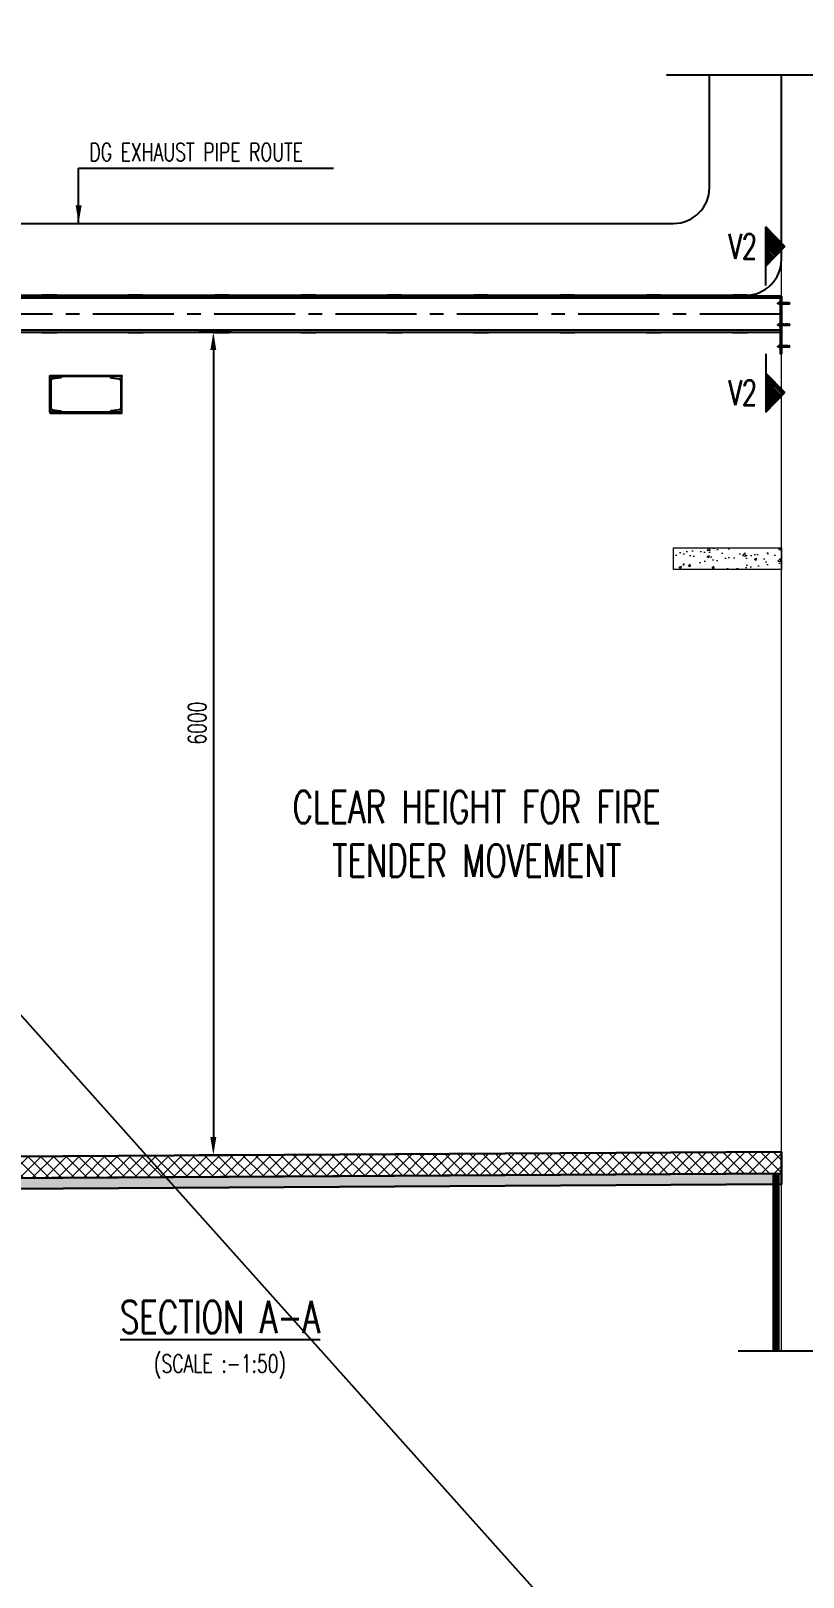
# Model space of a CAD drawing. Header units: inches. Extents: x 6 to 183294, y -48183 to 78918.
# Drawn here: x 25977 to 36714, y 18103 to 39608 of the extents above; entities that cross this region are included whole.
import ezdxf
from ezdxf.enums import TextEntityAlignment as Align

# ---------------------------------------------------------------- set-up
doc = ezdxf.new("R2010")
doc.units = ezdxf.units.IN
doc.header["$MEASUREMENT"] = 0
doc.header["$PDMODE"] = 35
for name, pattern in [('( Hidden )', [0.375, 0.25, -0.125]), ('CENTER', [2, 1.25, -0.25, 0.25, -0.25]), ('CENTER2', [1.125, 0.75, -0.125, 0.125, -0.125]), ('HIDDEN', [0.375, 0.25, -0.125]), ('phl_thick', [0]), ('thin_line', [0])]:
    doc.linetypes.add(name, pattern=pattern)
for name, color, linetype in [('projection', 7, 'Continuous'), ('S-ARC', 253, 'Continuous'), ('S-BASE & END PLATE', 6, 'Continuous'), ('S-BASE PLATE', 3, 'Continuous'), ('S-BRECK LINE', 8, 'Continuous'), ('S-CENTER LINE', 8, 'CENTER2'), ('S-CHEQ PLATE', 9, 'Continuous'), ('S-DIM-1', 5, 'Continuous'), ('S-ISMC', 2, 'Continuous'), ('S-SECTION MARK', 1, 'Continuous'), ('S-TEXT', 2, 'Continuous'), ('S-TITIL', 6, 'Continuous')]:
    doc.layers.add(name, color=color, linetype=linetype)
for name, color, linetype, lineweight in [('SDA_PCC', 127, 'Continuous', 30), ('SDA_PCC HATCH', 127, 'Continuous', 9), ('SDA_RCC', 1, 'Continuous', 30), ('SDA_RCC HATCH', 252, 'Continuous', 13), ('SDA_TREMIX', 22, 'Continuous', 30), ('SDA_TREMIX HATCH', 22, 'Continuous', 0), ('SDA_WATERPROOFING', 9, 'Continuous', 13)]:
    doc.layers.add(name, color=color, linetype=linetype, lineweight=lineweight)
doc.styles.add('ROMANS', font='simplex.shx', dxfattribs={"width": 0.7})
doc.dimstyles.new('dim10', dxfattribs={"dimtxt": 250, "dimasz": 250, "dimexe": 200, "dimexo": 200, "dimgap": 100, "dimtad": 1, "dimdec": 0, "dimlfac": 0.1, "dimzin": 0, "dimdsep": 46, "dimtxsty": 'ROMANS', "dimcen": 0, "dimclrd": 5, "dimclre": 5, "dimclrt": 4, "dimadec": 0, "dimazin": 0, "dimtfac": 1, "dimtdec": 0, "dimtix": 1, "dimtofl": 0, "dimtmove": 2, "dimatfit": 3, "dimfxl": 0, "dimtolj": 1, "dimtzin": 0, "dimlwd": -1, "dimlwe": -1, "dimarcsym": 0})
doc.dimstyles.new('dim50', dxfattribs={"dimtxt": 250, "dimasz": 250, "dimexe": 200, "dimexo": 200, "dimgap": 100, "dimtad": 1, "dimdec": 0, "dimlfac": 0.5, "dimzin": 0, "dimdsep": 46, "dimtxsty": 'ROMANS', "dimcen": 0, "dimclrd": 5, "dimclre": 5, "dimclrt": 4, "dimadec": 0, "dimazin": 0, "dimtfac": 1, "dimtdec": 0, "dimtix": 1, "dimtofl": 0, "dimtmove": 2, "dimatfit": 3, "dimfxl": 0, "dimtolj": 1, "dimtzin": 0, "dimlwd": -1, "dimlwe": -1, "dimarcsym": 0})

# ---------------------------------------------------------------- blocks, each defined once
blk = doc.blocks.new('*U23')
at = {"layer": 'S-CENTER LINE', "linetype": 'CENTER2', "ltscale": 750}
blk.add_line((384, 4327), (384, -4426), dxfattribs=at)
at = {"layer": 'S-ISMC', "color": 8, "linetype": 'HIDDEN', "ltscale": 10}
for p, q in [((273, 4327), (273, -4426)), ((495, 4327), (495, -4426))]:
    blk.add_line(p, q, dxfattribs=at)
at = {"layer": 'S-ISMC', "linetype": 'Continuous'}
blk.add_lwpolyline([(259, 4327), (259, -4426), (509, -4426), (509, 4327)], close=True, dxfattribs=at)
blk = doc.blocks.new('section-11')
at = {"layer": 'SDA_PCC HATCH', "linetype": 'Continuous'}
h = blk.add_hatch(dxfattribs=at)
h.set_pattern_fill('AR-SAND', color=8, scale=46.691177, angle=180, style=0)
h.set_pattern_definition([(37.5, (-1194513.666, -332372.4), (-2.941234, 89.9656687), [0, -70.9705883, 0, -79.375, 0, -75.873162]), (7.5, (-1194513.67, -332372.4), (82.632957, 131.76932), [0, -38.2867647, 0, -63.966912, 0, -24.5128677]), (327.5, (-1194571.096, -332372.4), (145.4029473, 0.264228), [0, -23.3455883, 0, -84.0441177, 0, -109.724265]), (317.5, (-1194571.1, -332372.4), (140.359588, 40.979705), [0, -11.672794, 0, -55.0955883, 0, -63.0330883])])
h.paths.add_polyline_path([(1250, 900), (1250, 750), (17391, 850), (17390, 1000)])
at = {"layer": 'SDA_RCC HATCH'}
h = blk.add_hatch(dxfattribs=at)
h.set_pattern_fill('AR-CONC', color=8, scale=46)
h.set_pattern_definition([(50, (-1865059.06, -153249.57), (329.939684, -28.865982), [34.5, -379.5]), (355, (-1865059.06, -153249.57), (-63.825613, 346.00838), [27.6, -303.6]), (100.451444, (-1865031.57, -153251.97), (266.11407, 317.142396), [29.32049, -322.52537]), (46.1842, (-1865059.06, -153157.57), (490.93101, -76.13887), [51.75, -569.25]), (96.635635, (-1865018.15, -153163.9), (429.9445, 448.09456), [43.98076, -483.78833]), (351.184164, (-1865059.06, -153157.57), (429.9445, 448.09456), [41.4, -455.4]), (21, (-1865013.06, -153180.57), (274.577244, -185.20469), [34.5, -379.5]), (326, (-1865013.06, -153180.57), (111.92505, 333.56902), [27.6, -303.6]), (71.451445, (-1864990.18, -153196), (386.502293, 148.36433), [29.32049, -322.52537]), (37.5, (-1865059.06, -153249.57), (5.5935334, 153.131173), [0, -299.92, 0, -308.2, 0, -304.75]), (7.5, (-1865059.06, -153249.57), (121.011987, 181.429387), [0, -175.72, 0, -293.02, 0, -116.15]), (327.5, (-1865161.64, -153249.57), (245.558321, -10.375241), [0, -115, 0, -358.8, 0, -476.1]), (317.5, (-1865207.64, -153249.57), (268.265638, 46.048292), [0, -149.5, 0, -238.28, 0, -338.1])])
h.paths.add_polyline_path([(15890, 9700), (15890, 9400), (17390, 9400), (17390, 9700)])
at = {"layer": 'SDA_TREMIX HATCH'}
h = blk.add_hatch(dxfattribs=at)
h.set_pattern_fill('ANSI37', color=8, scale=1000, style=0)
h.set_pattern_definition([(45, (-2843059.49, 732027.59), (-88.3883476, 88.3883476), []), (135, (-2843059.49, 732027.59), (-88.3883476, -88.3883476), [])])
h.paths.add_polyline_path([(1250, 1200), (1250, 900), (17392, 1000), (17390, 1300)])
at = {"layer": 'S-BRECK LINE'}
for points in [[(21904, 16273), (19573, 16273), (19573, 16823), (19121, 15724), (19121, 16273), (15790, 16273)], [(21904, -1472), (19573, -1472), (19573, -922), (19121, -2021), (19121, -1472), (16790, -1472)]]:
    blk.add_lwpolyline(points, dxfattribs=at)
at = {"layer": 'SDA_PCC', "color": 8, "ltscale": 1000}
blk.add_lwpolyline([(1250, 900), (17390, 1000), (17391, 850), (1250, 750)], close=True, dxfattribs=at)
at = {"layer": 'SDA_RCC', "color": 8, "lineweight": 0, "ltscale": 1000}
blk.add_lwpolyline([(17390, -1472), (17390, 16273)], dxfattribs=at)
blk.add_lwpolyline([(15890, 9700), (17390, 9700), (17390, 9400), (15890, 9400)], close=True, dxfattribs=at)
at = {"layer": 'SDA_TREMIX', "color": 8, "ltscale": 1000}
blk.add_line((1246, 900), (17390, 1000), dxfattribs=at)
blk.add_lwpolyline([(1250, 1200), (17390, 1300), (17392, 1000), (1250, 900)], close=True, dxfattribs=at)
at = {"layer": 'SDA_WATERPROOFING', "color": 8, "linetype": '( Hidden )', "ltscale": 1000, "const_width": 100}
blk.add_lwpolyline([(17315, 1000), (17315, -1472)], dxfattribs=at)
blk = doc.blocks.new('ccLab_20183781014761_16')
at = {"color": 92, "linetype": 'CENTER', "true_color": 0x00c000}
blk.add_line((-65.75, 0), (19.25, 0), dxfattribs=at)
blk = doc.blocks.new('ccLab_20183781014761_18')
at = {"color": 1, "linetype": 'thin_line', "true_color": 0xff0000}
for p, q in [((-23.2, 4.08), (0, 4.08)), ((-23.2, -4.08), (0, -4.08))]:
    blk.add_line(p, q, dxfattribs=at)
blk = doc.blocks.new('ccLab_20183781014761_20')
at = {"color": 1, "linetype": 'thin_line', "true_color": 0xff0000}
for p, q in [((10, 4), (15, 4)), ((10, -4), (15, -4))]:
    blk.add_line(p, q, dxfattribs=at)
blk = doc.blocks.new('*U37')
at = {"layer": 'projection', "color": 7, "linetype": 'phl_thick'}
for p, q in [((4888, 2062), (4888, 2070)), ((4889, 2071), (4892, 2071)), ((4889, 2061), (4889, 2071)), ((4889, 2061), (4892, 2061)), ((4895, 2070), (4892, 2071)), ((4892, 2061), (4892, 2071)), ((4892, 2061), (4895, 2061)), ((4899, 2069), (4895, 2070)), ((4895, 2061), (4895, 2070)), ((4895, 2061), (4899, 2062)), ((4899, 2068), (4899, 2070)), ((4899, 2068), (4900, 2068)), ((4899, 2068), (4900, 2068)), ((4899, 2067), (4900, 2067)), ((4899, 2064), (4899, 2067)), ((4899, 2061), (4899, 2063)), ((4899, 2063), (4899, 2063)), ((4899, 2061), (4918, 2061)), ((4900, 2067), (4900, 2068)), ((4901, 2071), (4912, 2071)), ((4901, 2071), (4901, 2071)), ((4901, 2071), (4901, 2071)), ((4901, 2064), (4912, 2064)), ((4901, 2064), (4912, 2064)), ((4901, 2063), (4901, 2064)), ((4901, 2064), (4901, 2064)), ((4901, 2063), (4912, 2063)), ((4912, 2070), (4912, 2070)), ((4912, 2070), (4912, 2070)), ((4912, 2070), (4912, 2070)), ((4912, 2070), (4912, 2070)), ((4912, 2070), (4912, 2070)), ((4912, 2070), (4912, 2070)), ((4912, 2070), (4912, 2070)), ((4912, 2070), (4912, 2070)), ((4912, 2070), (4912, 2070)), ((4912, 2070), (4912, 2070)), ((4912, 2070), (4912, 2070)), ((4912, 2070), (4912, 2070)), ((4912, 2070), (4912, 2070)), ((4912, 2070), (4912, 2070)), ((4912, 2070), (4912, 2070)), ((4912, 2070), (4912, 2070)), ((4912, 2070), (4912, 2070)), ((4912, 2070), (4912, 2071)), ((4912, 2070), (4912, 2070)), ((4912, 2071), (4912, 2071)), ((4912, 2070), (4912, 2070)), ((4912, 2071), (4912, 2071)), ((4912, 2070), (4912, 2070)), ((4912, 2071), (4912, 2071)), ((4912, 2070), (4912, 2070)), ((4912, 2071), (4912, 2071)), ((4912, 2070), (4912, 2070)), ((4912, 2071), (4912, 2071)), ((4912, 2070), (4912, 2071)), ((4912, 2071), (4912, 2071)), ((4912, 2071), (4912, 2071)), ((4912, 2071), (4912, 2071)), ((4912, 2071), (4912, 2071)), ((4912, 2071), (4912, 2071)), ((4912, 2071), (4912, 2071)), ((4912, 2071), (4912, 2071)), ((4912, 2071), (4912, 2071)), ((4912, 2071), (4912, 2071)), ((4912, 2071), (4912, 2071)), ((4912, 2071), (4912, 2071)), ((4912, 2071), (4912, 2071)), ((4912, 2071), (4912, 2071)), ((4912, 2071), (4912, 2071)), ((4912, 2071), (4912, 2071)), ((4912, 2071), (4912, 2071)), ((4912, 2070), (4912, 2070)), ((4912, 2070), (4912, 2070)), ((4912, 2070), (4912, 2070)), ((4912, 2070), (4912, 2070)), ((4912, 2070), (4912, 2070)), ((4912, 2070), (4912, 2070)), ((4912, 2070), (4912, 2070)), ((4912, 2070), (4912, 2070)), ((4912, 2070), (4912, 2070)), ((4912, 2070), (4912, 2070)), ((4912, 2070), (4912, 2070)), ((4912, 2070), (4912, 2070)), ((4912, 2070), (4912, 2070)), ((4912, 2070), (4912, 2070)), ((4912, 2070), (4912, 2070)), ((4912, 2070), (4912, 2070)), ((4912, 2070), (4912, 2070)), ((4912, 2070), (4912, 2070)), ((4912, 2070), (4912, 2070)), ((4912, 2070), (4912, 2070)), ((4912, 2070), (4912, 2070)), ((4912, 2070), (4912, 2070)), ((4912, 2070), (4912, 2070)), ((4912, 2070), (4912, 2070)), ((4912, 2070), (4912, 2070)), ((4912, 2070), (4912, 2070)), ((4912, 2070), (4912, 2070)), ((4912, 2070), (4912, 2070)), ((4912, 2070), (4912, 2070)), ((4912, 2070), (4912, 2070)), ((4912, 2070), (4912, 2070)), ((4912, 2070), (4912, 2070)), ((4912, 2070), (4912, 2070)), ((4912, 2070), (4912, 2070)), ((4912, 2070), (4912, 2070)), ((4912, 2070), (4912, 2070)), ((4912, 2070), (4912, 2070)), ((4912, 2070), (4913, 2070)), ((4912, 2070), (4912, 2070)), ((4912, 2070), (4912, 2070)), ((4912, 2070), (4912, 2070)), ((4912, 2070), (4912, 2070)), ((4912, 2070), (4912, 2070)), ((4912, 2070), (4912, 2070)), ((4912, 2070), (4912, 2070)), ((4912, 2070), (4912, 2070)), ((4912, 2070), (4912, 2070)), ((4912, 2070), (4912, 2070)), ((4912, 2070), (4912, 2070)), ((4912, 2070), (4912, 2070)), ((4912, 2070), (4912, 2070)), ((4912, 2070), (4912, 2070)), ((4912, 2070), (4912, 2070)), ((4912, 2070), (4912, 2070)), ((4912, 2070), (4912, 2070)), ((4912, 2070), (4912, 2070)), ((4912, 2070), (4912, 2070)), ((4912, 2070), (4912, 2070)), ((4912, 2070), (4912, 2070)), ((4912, 2070), (4912, 2070)), ((4912, 2070), (4912, 2070)), ((4912, 2070), (4912, 2070)), ((4912, 2070), (4912, 2070)), ((4912, 2070), (4912, 2070)), ((4912, 2070), (4912, 2070)), ((4912, 2070), (4912, 2070)), ((4912, 2070), (4912, 2070)), ((4912, 2070), (4912, 2070)), ((4912, 2070), (4912, 2070)), ((4912, 2066), (4912, 2066)), ((4912, 2066), (4912, 2066)), ((4912, 2066), (4912, 2066)), ((4912, 2066), (4912, 2066)), ((4912, 2066), (4912, 2066)), ((4912, 2066), (4912, 2066)), ((4912, 2065), (4912, 2066)), ((4912, 2066), (4912, 2066)), ((4912, 2066), (4912, 2066)), ((4912, 2066), (4912, 2066)), ((4912, 2066), (4912, 2066)), ((4912, 2066), (4912, 2066)), ((4913, 2066), (4912, 2066)), ((4912, 2066), (4912, 2066)), ((4912, 2066), (4912, 2066)), ((4912, 2066), (4912, 2066)), ((4912, 2066), (4912, 2066)), ((4912, 2066), (4912, 2066)), ((4912, 2066), (4912, 2066)), ((4912, 2066), (4912, 2066)), ((4912, 2066), (4912, 2066)), ((4912, 2066), (4912, 2066)), ((4912, 2066), (4912, 2066)), ((4912, 2066), (4912, 2066)), ((4912, 2066), (4912, 2066)), ((4912, 2066), (4912, 2066)), ((4912, 2066), (4912, 2066)), ((4912, 2066), (4912, 2066)), ((4912, 2066), (4912, 2066)), ((4912, 2066), (4912, 2066)), ((4912, 2066), (4912, 2066)), ((4912, 2066), (4912, 2066)), ((4912, 2066), (4912, 2066)), ((4912, 2066), (4912, 2066)), ((4912, 2065), (4912, 2066)), ((4912, 2065), (4912, 2066)), ((4912, 2065), (4912, 2065)), ((4912, 2065), (4912, 2065)), ((4912, 2065), (4912, 2065)), ((4912, 2065), (4912, 2065)), ((4912, 2065), (4912, 2065)), ((4912, 2065), (4912, 2065)), ((4912, 2065), (4912, 2065)), ((4912, 2065), (4912, 2065)), ((4912, 2065), (4912, 2065)), ((4912, 2065), (4912, 2065)), ((4912, 2065), (4912, 2065)), ((4912, 2065), (4912, 2065)), ((4912, 2064), (4912, 2065)), ((4912, 2065), (4912, 2065)), ((4912, 2065), (4912, 2065)), ((4912, 2065), (4912, 2065)), ((4912, 2065), (4912, 2065)), ((4912, 2065), (4912, 2065)), ((4912, 2065), (4912, 2065)), ((4912, 2065), (4912, 2065)), ((4912, 2065), (4912, 2065)), ((4912, 2065), (4912, 2065)), ((4912, 2065), (4912, 2065)), ((4912, 2065), (4912, 2065)), ((4912, 2065), (4912, 2065)), ((4912, 2065), (4912, 2065)), ((4912, 2065), (4912, 2065)), ((4912, 2065), (4912, 2065)), ((4912, 2065), (4912, 2065)), ((4912, 2065), (4912, 2065)), ((4912, 2065), (4912, 2065)), ((4912, 2065), (4912, 2065)), ((4912, 2065), (4912, 2065)), ((4912, 2064), (4912, 2065)), ((4912, 2064), (4912, 2064)), ((4912, 2064), (4912, 2064)), ((4912, 2064), (4912, 2064)), ((4912, 2064), (4912, 2064)), ((4912, 2063), (4912, 2064)), ((4912, 2064), (4912, 2064)), ((4912, 2064), (4912, 2064)), ((4912, 2064), (4912, 2064)), ((4912, 2064), (4912, 2064)), ((4912, 2064), (4912, 2064)), ((4912, 2064), (4912, 2064)), ((4912, 2064), (4912, 2064)), ((4912, 2064), (4912, 2064)), ((4912, 2064), (4912, 2064)), ((4912, 2064), (4912, 2064)), ((4912, 2064), (4912, 2064)), ((4912, 2064), (4912, 2064)), ((4912, 2064), (4912, 2064)), ((4912, 2064), (4912, 2064)), ((4912, 2064), (4912, 2064)), ((4912, 2064), (4912, 2064)), ((4912, 2064), (4912, 2064)), ((4912, 2064), (4912, 2064)), ((4912, 2064), (4912, 2064)), ((4912, 2064), (4912, 2064)), ((4912, 2064), (4912, 2064)), ((4912, 2064), (4912, 2064)), ((4912, 2064), (4912, 2064)), ((4912, 2064), (4912, 2064)), ((4912, 2064), (4912, 2064)), ((4912, 2064), (4912, 2064)), ((4912, 2064), (4912, 2064)), ((4912, 2064), (4912, 2064)), ((4912, 2064), (4912, 2064)), ((4912, 2064), (4912, 2064)), ((4912, 2064), (4912, 2064)), ((4912, 2064), (4912, 2064)), ((4912, 2064), (4912, 2064)), ((4912, 2064), (4912, 2064)), ((4912, 2064), (4912, 2064)), ((4912, 2064), (4912, 2064)), ((4912, 2064), (4912, 2064)), ((4912, 2064), (4912, 2064)), ((4912, 2064), (4912, 2064)), ((4912, 2064), (4912, 2064)), ((4912, 2064), (4912, 2064)), ((4912, 2064), (4912, 2064)), ((4912, 2064), (4912, 2064)), ((4912, 2064), (4912, 2064)), ((4912, 2064), (4912, 2064)), ((4912, 2064), (4912, 2064)), ((4912, 2064), (4912, 2064)), ((4912, 2063), (4912, 2064)), ((4912, 2063), (4912, 2064)), ((4912, 2063), (4912, 2063)), ((4912, 2063), (4912, 2063)), ((4912, 2063), (4912, 2063)), ((4912, 2063), (4912, 2063)), ((4912, 2063), (4912, 2063)), ((4912, 2063), (4912, 2063)), ((4912, 2063), (4912, 2063)), ((4912, 2063), (4912, 2063)), ((4912, 2063), (4912, 2063)), ((4912, 2063), (4912, 2063)), ((4912, 2063), (4912, 2063)), ((4912, 2063), (4912, 2063)), ((4912, 2063), (4912, 2063)), ((4912, 2063), (4912, 2063)), ((4912, 2063), (4912, 2063)), ((4912, 2063), (4912, 2063)), ((4912, 2063), (4912, 2063)), ((4912, 2063), (4912, 2063)), ((4912, 2063), (4912, 2063)), ((4912, 2063), (4912, 2063)), ((4912, 2063), (4912, 2063)), ((4912, 2063), (4912, 2063)), ((4912, 2063), (4912, 2063)), ((4912, 2063), (4912, 2063)), ((4912, 2063), (4912, 2063)), ((4912, 2063), (4912, 2063)), ((4912, 2063), (4912, 2063)), ((4912, 2063), (4912, 2063)), ((4912, 2063), (4912, 2063)), ((4912, 2063), (4912, 2063)), ((4912, 2063), (4912, 2063)), ((4912, 2063), (4912, 2063)), ((4912, 2063), (4912, 2063)), ((4912, 2063), (4912, 2063)), ((4912, 2063), (4912, 2063)), ((4912, 2063), (4912, 2063)), ((4912, 2063), (4912, 2063)), ((4912, 2063), (4915, 2063)), ((4912, 2063), (4912, 2063)), ((4912, 2063), (4912, 2063)), ((4912, 2063), (4913, 2063)), ((4912, 2063), (4912, 2063)), ((4912, 2062), (4912, 2063)), ((4912, 2063), (4912, 2063)), ((4912, 2063), (4912, 2063)), ((4912, 2063), (4912, 2063)), ((4912, 2063), (4912, 2063)), ((4912, 2063), (4912, 2063)), ((4912, 2063), (4912, 2063)), ((4912, 2063), (4912, 2063)), ((4912, 2063), (4912, 2063)), ((4912, 2063), (4912, 2063)), ((4912, 2063), (4912, 2063)), ((4912, 2063), (4912, 2063)), ((4912, 2063), (4912, 2063)), ((4912, 2063), (4912, 2063)), ((4912, 2063), (4912, 2063)), ((4912, 2063), (4912, 2063)), ((4912, 2063), (4912, 2063)), ((4912, 2063), (4912, 2063)), ((4912, 2063), (4912, 2063)), ((4912, 2063), (4912, 2063)), ((4912, 2063), (4912, 2063)), ((4912, 2063), (4912, 2063)), ((4912, 2063), (4912, 2063)), ((4912, 2063), (4912, 2063)), ((4912, 2063), (4912, 2063)), ((4912, 2063), (4912, 2063)), ((4912, 2063), (4912, 2063)), ((4912, 2063), (4912, 2063)), ((4912, 2063), (4912, 2063)), ((4912, 2063), (4912, 2063)), ((4912, 2062), (4912, 2063)), ((4912, 2063), (4912, 2063)), ((4912, 2062), (4912, 2062)), ((4912, 2062), (4912, 2062)), ((4912, 2062), (4912, 2062)), ((4912, 2062), (4912, 2062)), ((4912, 2062), (4912, 2062)), ((4912, 2062), (4912, 2062)), ((4912, 2062), (4912, 2062)), ((4912, 2062), (4912, 2062)), ((4912, 2062), (4912, 2062)), ((4912, 2062), (4912, 2062)), ((4912, 2062), (4912, 2062)), ((4912, 2062), (4912, 2062)), ((4912, 2062), (4912, 2062)), ((4912, 2062), (4912, 2062)), ((4912, 2062), (4912, 2062)), ((4912, 2062), (4912, 2062)), ((4912, 2062), (4912, 2062)), ((4912, 2062), (4912, 2062)), ((4912, 2062), (4912, 2062)), ((4912, 2062), (4912, 2062)), ((4912, 2062), (4912, 2062)), ((4912, 2062), (4912, 2062)), ((4912, 2062), (4912, 2062)), ((4912, 2062), (4912, 2062)), ((4912, 2062), (4912, 2062)), ((4912, 2062), (4912, 2062)), ((4912, 2062), (4912, 2062)), ((4912, 2062), (4912, 2062)), ((4912, 2062), (4913, 2062)), ((4912, 2062), (4912, 2062)), ((4912, 2062), (4912, 2062)), ((4912, 2062), (4912, 2062)), ((4912, 2062), (4912, 2062)), ((4912, 2062), (4912, 2062)), ((4912, 2062), (4912, 2062)), ((4912, 2062), (4912, 2062)), ((4912, 2062), (4912, 2062)), ((4912, 2062), (4912, 2062)), ((4912, 2062), (4912, 2062)), ((4912, 2062), (4912, 2062)), ((4912, 2062), (4912, 2062)), ((4912, 2062), (4912, 2062)), ((4912, 2062), (4912, 2062)), ((4912, 2062), (4912, 2062)), ((4912, 2062), (4912, 2062)), ((4912, 2070), (4912, 2070)), ((4912, 2070), (4912, 2070)), ((4913, 2070), (4913, 2070)), ((4913, 2070), (4913, 2070)), ((4913, 2070), (4913, 2070)), ((4913, 2070), (4913, 2070)), ((4913, 2070), (4913, 2070)), ((4913, 2070), (4913, 2070)), ((4913, 2070), (4913, 2070)), ((4913, 2070), (4913, 2070)), ((4913, 2070), (4913, 2070)), ((4913, 2070), (4913, 2070)), ((4913, 2070), (4913, 2070)), ((4913, 2070), (4914, 2070)), ((4912, 2070), (4912, 2070)), ((4914, 2066), (4913, 2066)), ((4913, 2066), (4913, 2066)), ((4913, 2066), (4913, 2066)), ((4913, 2066), (4913, 2066)), ((4913, 2066), (4913, 2066)), ((4913, 2066), (4913, 2066)), ((4913, 2066), (4913, 2066)), ((4913, 2066), (4913, 2066)), ((4913, 2066), (4913, 2066)), ((4913, 2066), (4913, 2066)), ((4912, 2065), (4912, 2065)), ((4912, 2065), (4912, 2065)), ((4912, 2064), (4912, 2065)), ((4912, 2064), (4912, 2064)), ((4912, 2064), (4912, 2064)), ((4912, 2064), (4912, 2064)), ((4912, 2064), (4912, 2064)), ((4913, 2063), (4913, 2063)), ((4913, 2063), (4913, 2063)), ((4913, 2063), (4913, 2063)), ((4913, 2063), (4913, 2063)), ((4913, 2063), (4913, 2063)), ((4913, 2063), (4913, 2063)), ((4913, 2063), (4913, 2063)), ((4913, 2063), (4913, 2063)), ((4913, 2063), (4913, 2063)), ((4913, 2063), (4913, 2063)), ((4913, 2063), (4913, 2063)), ((4913, 2063), (4914, 2063)), ((4912, 2063), (4912, 2063)), ((4912, 2063), (4912, 2063)), ((4912, 2063), (4912, 2063)), ((4913, 2062), (4913, 2063)), ((4913, 2062), (4913, 2063)), ((4913, 2062), (4913, 2062)), ((4913, 2062), (4913, 2062)), ((4913, 2062), (4913, 2062)), ((4913, 2062), (4913, 2062)), ((4913, 2062), (4913, 2062)), ((4913, 2062), (4913, 2062)), ((4913, 2062), (4913, 2062)), ((4913, 2062), (4913, 2062)), ((4913, 2062), (4913, 2062)), ((4913, 2062), (4913, 2062)), ((4913, 2062), (4913, 2062)), ((4913, 2062), (4914, 2062)), ((4914, 2070), (4914, 2070)), ((4914, 2070), (4914, 2070)), ((4914, 2070), (4914, 2070)), ((4914, 2070), (4914, 2070)), ((4914, 2070), (4914, 2070)), ((4914, 2070), (4914, 2070)), ((4914, 2070), (4915, 2070)), ((4914, 2065), (4914, 2066)), ((4914, 2066), (4914, 2066)), ((4914, 2066), (4914, 2066)), ((4914, 2066), (4914, 2066)), ((4914, 2066), (4914, 2066)), ((4915, 2065), (4914, 2065)), ((4914, 2065), (4914, 2065)), ((4914, 2065), (4914, 2065)), ((4914, 2065), (4914, 2065)), ((4914, 2065), (4914, 2065)), ((4914, 2063), (4914, 2063)), ((4914, 2063), (4914, 2063)), ((4914, 2063), (4914, 2063)), ((4914, 2063), (4914, 2063)), ((4914, 2063), (4914, 2063)), ((4914, 2063), (4914, 2063)), ((4914, 2063), (4915, 2063)), ((4914, 2062), (4914, 2062)), ((4914, 2062), (4914, 2062)), ((4914, 2062), (4914, 2062)), ((4914, 2062), (4914, 2062)), ((4914, 2062), (4914, 2062)), ((4914, 2062), (4914, 2062)), ((4914, 2062), (4915, 2062)), ((4915, 2071), (4918, 2071)), ((4915, 2071), (4915, 2071)), ((4915, 2071), (4915, 2071)), ((4915, 2071), (4915, 2071)), ((4915, 2071), (4915, 2071)), ((4915, 2071), (4915, 2071)), ((4915, 2071), (4915, 2071)), ((4915, 2070), (4915, 2071)), ((4915, 2070), (4915, 2070)), ((4915, 2070), (4915, 2070)), ((4915, 2070), (4915, 2070)), ((4915, 2070), (4915, 2070)), ((4915, 2070), (4915, 2070)), ((4915, 2070), (4915, 2070)), ((4915, 2070), (4915, 2070)), ((4915, 2064), (4915, 2065)), ((4915, 2065), (4915, 2065)), ((4915, 2065), (4915, 2065)), ((4915, 2065), (4915, 2065)), ((4915, 2065), (4915, 2065)), ((4915, 2064), (4915, 2064)), ((4915, 2064), (4915, 2064)), ((4915, 2064), (4915, 2064)), ((4915, 2064), (4915, 2064)), ((4915, 2064), (4915, 2064)), ((4915, 2064), (4915, 2064)), ((4915, 2064), (4915, 2064)), ((4915, 2064), (4915, 2064)), ((4915, 2064), (4915, 2064)), ((4915, 2064), (4915, 2064)), ((4915, 2063), (4915, 2064)), ((4915, 2064), (4915, 2064)), ((4915, 2064), (4915, 2064)), ((4915, 2064), (4915, 2064)), ((4915, 2064), (4915, 2064)), ((4915, 2064), (4915, 2064)), ((4915, 2064), (4915, 2064)), ((4915, 2063), (4915, 2063)), ((4915, 2063), (4915, 2064)), ((4915, 2063), (4915, 2064)), ((4915, 2063), (4915, 2063)), ((4915, 2063), (4915, 2063)), ((4915, 2062), (4915, 2063)), ((4915, 2063), (4915, 2063)), ((4915, 2063), (4915, 2063)), ((4915, 2063), (4915, 2063)), ((4915, 2063), (4915, 2063)), ((4915, 2063), (4915, 2063)), ((4915, 2063), (4915, 2063)), ((4915, 2063), (4915, 2063)), ((4915, 2063), (4915, 2063)), ((4915, 2063), (4915, 2063)), ((4915, 2063), (4915, 2063)), ((4915, 2063), (4915, 2063)), ((4915, 2063), (4915, 2063)), ((4915, 2063), (4915, 2063)), ((4915, 2063), (4915, 2063)), ((4915, 2063), (4915, 2063)), ((4915, 2063), (4915, 2063)), ((4915, 2062), (4915, 2062)), ((4918, 2061), (4918, 2071)), ((4919, 2071), (4920, 2071)), ((4919, 2061), (4919, 2071)), ((4919, 2061), (4919, 2071)), ((4919, 2061), (4920, 2061)), ((4920, 2061), (4920, 2071)), ((4921, 2061), (4921, 2071)), ((4921, 2070), (4930, 2070)), ((4921, 2061), (4930, 2061)), ((4930, 2071), (4954, 2071)), ((4930, 2070), (4930, 2071)), ((4930, 2061), (4930, 2071)), ((4930, 2061), (4930, 2070)), ((4930, 2061), (4930, 2061)), ((4930, 2061), (4954, 2061)), ((4942, 2066), (4942, 2066)), ((4942, 2066), (4942, 2066)), ((4943, 2065), (4942, 2066)), ((4942, 2066), (4943, 2066)), ((4942, 2066), (4942, 2066)), ((4943, 2067), (4944, 2067)), ((4943, 2067), (4943, 2067)), ((4943, 2066), (4943, 2067)), ((4943, 2066), (4943, 2066)), ((4943, 2066), (4943, 2066)), ((4943, 2065), (4943, 2066)), ((4943, 2066), (4944, 2066)), ((4943, 2066), (4943, 2066)), ((4943, 2066), (4943, 2066)), ((4943, 2066), (4943, 2066)), ((4943, 2066), (4943, 2066)), ((4943, 2066), (4943, 2066)), ((4943, 2066), (4943, 2066)), ((4943, 2066), (4943, 2066)), ((4943, 2066), (4943, 2066)), ((4943, 2065), (4943, 2065)), ((4943, 2065), (4943, 2065)), ((4943, 2065), (4943, 2065)), ((4943, 2065), (4943, 2065)), ((4944, 2065), (4943, 2065)), ((4943, 2065), (4943, 2065)), ((4944, 2065), (4943, 2065)), ((4944, 2067), (4945, 2067)), ((4944, 2067), (4945, 2067)), ((4944, 2067), (4944, 2067)), ((4944, 2067), (4944, 2067)), ((4944, 2067), (4944, 2067)), ((4944, 2067), (4944, 2067)), ((4944, 2067), (4944, 2067)), ((4944, 2067), (4944, 2067)), ((4944, 2066), (4944, 2067)), ((4944, 2065), (4944, 2065)), ((4944, 2065), (4944, 2065)), ((4944, 2065), (4944, 2065)), ((4944, 2065), (4944, 2065)), ((4944, 2065), (4944, 2065)), ((4944, 2065), (4944, 2065)), ((4945, 2065), (4944, 2065)), ((4945, 2065), (4944, 2065)), ((4945, 2066), (4945, 2067)), ((4945, 2067), (4945, 2067)), ((4945, 2067), (4945, 2067)), ((4945, 2067), (4945, 2067)), ((4945, 2067), (4946, 2067)), ((4945, 2067), (4946, 2067)), ((4945, 2067), (4945, 2067)), ((4945, 2067), (4945, 2067)), ((4945, 2067), (4945, 2067)), ((4945, 2067), (4945, 2067)), ((4945, 2067), (4945, 2067)), ((4945, 2067), (4945, 2067)), ((4945, 2067), (4945, 2067)), ((4945, 2066), (4945, 2067)), ((4945, 2066), (4945, 2066)), ((4945, 2066), (4945, 2066)), ((4945, 2066), (4945, 2066)), ((4945, 2066), (4945, 2066)), ((4945, 2066), (4945, 2066)), ((4945, 2066), (4945, 2066)), ((4945, 2066), (4945, 2066)), ((4945, 2066), (4945, 2066)), ((4945, 2066), (4945, 2066)), ((4945, 2066), (4945, 2066)), ((4945, 2066), (4945, 2066)), ((4945, 2066), (4945, 2066)), ((4945, 2065), (4945, 2065)), ((4945, 2065), (4945, 2065)), ((4945, 2065), (4945, 2065)), ((4945, 2065), (4945, 2065)), ((4945, 2065), (4945, 2065)), ((4945, 2065), (4945, 2065)), ((4945, 2065), (4945, 2065)), ((4945, 2064), (4945, 2065)), ((4946, 2065), (4945, 2065)), ((4946, 2064), (4945, 2064)), ((4947, 2067), (4946, 2067)), ((4947, 2067), (4946, 2067)), ((4946, 2067), (4946, 2067)), ((4946, 2067), (4946, 2067)), ((4946, 2067), (4946, 2067)), ((4946, 2067), (4946, 2067)), ((4946, 2067), (4946, 2067)), ((4946, 2067), (4946, 2067)), ((4946, 2067), (4946, 2067)), ((4946, 2067), (4946, 2067)), ((4946, 2065), (4946, 2065)), ((4946, 2065), (4946, 2065)), ((4946, 2065), (4946, 2065)), ((4946, 2065), (4946, 2065)), ((4946, 2065), (4947, 2065)), ((4946, 2064), (4946, 2064)), ((4946, 2064), (4946, 2064)), ((4946, 2064), (4946, 2064)), ((4946, 2064), (4947, 2064)), ((4948, 2067), (4947, 2067)), ((4948, 2067), (4947, 2067)), ((4947, 2067), (4947, 2067)), ((4947, 2067), (4947, 2067)), ((4947, 2067), (4947, 2067)), ((4947, 2067), (4947, 2067)), ((4947, 2067), (4947, 2067)), ((4947, 2067), (4947, 2067)), ((4947, 2065), (4947, 2065)), ((4947, 2065), (4947, 2065)), ((4947, 2064), (4947, 2065)), ((4947, 2065), (4947, 2065)), ((4947, 2065), (4948, 2065)), ((4947, 2065), (4948, 2065)), ((4947, 2064), (4947, 2064)), ((4947, 2064), (4947, 2064)), ((4949, 2067), (4948, 2067)), ((4949, 2067), (4948, 2067)), ((4948, 2067), (4948, 2067)), ((4948, 2067), (4948, 2067)), ((4948, 2067), (4948, 2067)), ((4948, 2067), (4948, 2067)), ((4948, 2067), (4948, 2067)), ((4948, 2067), (4948, 2067)), ((4948, 2067), (4948, 2067)), ((4948, 2065), (4948, 2065)), ((4948, 2065), (4948, 2065)), ((4948, 2065), (4948, 2065)), ((4948, 2065), (4948, 2065)), ((4948, 2065), (4948, 2065)), ((4948, 2065), (4948, 2065)), ((4948, 2065), (4948, 2065)), ((4948, 2065), (4948, 2065)), ((4948, 2065), (4949, 2065)), ((4948, 2065), (4949, 2065)), ((4950, 2067), (4949, 2067)), ((4949, 2067), (4949, 2067)), ((4949, 2066), (4949, 2067)), ((4949, 2067), (4949, 2067)), ((4949, 2067), (4949, 2067)), ((4949, 2067), (4949, 2067)), ((4950, 2066), (4949, 2066)), ((4949, 2066), (4949, 2066)), ((4949, 2065), (4950, 2066)), ((4949, 2065), (4949, 2065)), ((4949, 2065), (4949, 2065)), ((4949, 2065), (4949, 2065)), ((4949, 2065), (4949, 2065)), ((4949, 2065), (4949, 2065)), ((4949, 2065), (4949, 2065)), ((4949, 2065), (4949, 2065)), ((4949, 2065), (4949, 2065)), ((4949, 2065), (4950, 2065)), ((4950, 2066), (4950, 2067)), ((4951, 2066), (4950, 2066)), ((4950, 2066), (4950, 2066)), ((4950, 2066), (4950, 2066)), ((4950, 2066), (4950, 2066)), ((4950, 2066), (4950, 2066)), ((4950, 2066), (4950, 2066)), ((4950, 2066), (4950, 2066)), ((4950, 2066), (4950, 2066)), ((4950, 2066), (4950, 2066)), ((4950, 2066), (4950, 2066)), ((4950, 2066), (4951, 2066)), ((4950, 2065), (4950, 2066)), ((4950, 2066), (4950, 2066)), ((4950, 2066), (4950, 2066)), ((4950, 2066), (4950, 2066)), ((4950, 2065), (4950, 2065)), ((4950, 2065), (4950, 2065)), ((4951, 2066), (4951, 2067)), ((4951, 2067), (4951, 2067)), ((4951, 2067), (4952, 2067)), ((4951, 2066), (4952, 2067)), ((4951, 2065), (4951, 2066)), ((4951, 2065), (4951, 2066)), ((4951, 2066), (4951, 2066)), ((4951, 2066), (4951, 2066)), ((4951, 2066), (4951, 2066)), ((4951, 2066), (4951, 2066)), ((4951, 2066), (4951, 2066)), ((4951, 2066), (4951, 2066)), ((4952, 2065), (4951, 2065)), ((4952, 2065), (4951, 2065)), ((4951, 2065), (4951, 2065)), ((4951, 2065), (4951, 2065)), ((4952, 2067), (4952, 2067)), ((4952, 2067), (4952, 2067)), ((4952, 2065), (4952, 2065)), ((4954, 2076), (4956, 2076)), ((4954, 2055), (4954, 2076)), ((4954, 2055), (4956, 2055)), ((4956, 2055), (4956, 2076)), ((4956, 2074), (4963, 2074)), ((4956, 2074), (4963, 2074)), ((4956, 2073), (4956, 2074)), ((4956, 2074), (4956, 2074)), ((4956, 2073), (4956, 2073)), ((4956, 2073), (4956, 2073)), ((4956, 2073), (4956, 2073)), ((4956, 2072), (4956, 2073)), ((4956, 2072), (4956, 2072)), ((4956, 2068), (4956, 2068)), ((4956, 2068), (4956, 2068)), ((4956, 2067), (4956, 2068)), ((4956, 2067), (4956, 2067)), ((4956, 2067), (4956, 2067)), ((4956, 2067), (4956, 2067)), ((4956, 2067), (4963, 2067)), ((4956, 2065), (4956, 2067)), ((4956, 2065), (4963, 2065)), ((4956, 2065), (4956, 2065)), ((4956, 2065), (4956, 2065)), ((4956, 2064), (4956, 2065)), ((4956, 2064), (4956, 2064)), ((4956, 2064), (4956, 2064)), ((4956, 2064), (4956, 2064)), ((4956, 2059), (4956, 2060)), ((4956, 2059), (4956, 2059)), ((4956, 2059), (4956, 2059)), ((4956, 2059), (4956, 2059)), ((4956, 2058), (4956, 2059)), ((4956, 2058), (4956, 2058)), ((4956, 2058), (4963, 2058)), ((4956, 2057), (4956, 2058)), ((4956, 2057), (4963, 2057)), ((4963, 2073), (4963, 2074)), ((4963, 2074), (4963, 2074)), ((4963, 2057), (4963, 2074)), ((4963, 2072), (4963, 2073)), ((4963, 2073), (4963, 2073)), ((4963, 2073), (4963, 2073)), ((4963, 2071), (4963, 2072)), ((4963, 2072), (4963, 2072)), ((4963, 2072), (4963, 2072)), ((4963, 2070), (4963, 2071)), ((4963, 2071), (4963, 2071)), ((4963, 2071), (4963, 2071)), ((4963, 2071), (4968, 2071)), ((4963, 2070), (4963, 2070)), ((4963, 2069), (4963, 2070)), ((4963, 2070), (4963, 2070)), ((4963, 2068), (4963, 2069)), ((4963, 2069), (4963, 2069)), ((4963, 2069), (4963, 2069)), ((4963, 2069), (4963, 2069)), ((4963, 2067), (4963, 2068)), ((4963, 2068), (4963, 2068)), ((4963, 2068), (4963, 2068)), ((4963, 2067), (4963, 2067)), ((4963, 2067), (4963, 2067)), ((4963, 2065), (4963, 2067)), ((4963, 2064), (4963, 2065)), ((4963, 2065), (4963, 2065)), ((4963, 2065), (4963, 2065)), ((4963, 2063), (4963, 2064)), ((4963, 2064), (4963, 2064)), ((4963, 2064), (4963, 2064)), ((4963, 2062), (4963, 2063)), ((4963, 2063), (4963, 2063)), ((4963, 2063), (4963, 2063)), ((4963, 2062), (4963, 2062)), ((4963, 2062), (4963, 2062)), ((4963, 2061), (4963, 2062)), ((4963, 2061), (4968, 2061)), ((4963, 2060), (4963, 2061)), ((4963, 2061), (4963, 2061)), ((4963, 2061), (4963, 2061)), ((4963, 2059), (4963, 2060)), ((4963, 2060), (4963, 2060)), ((4963, 2060), (4963, 2060)), ((4963, 2058), (4963, 2059)), ((4963, 2059), (4963, 2059)), ((4963, 2059), (4963, 2059)), ((4963, 2058), (4963, 2058)), ((4963, 2057), (4963, 2058)), ((4971, 2069), (4968, 2071)), ((4968, 2061), (4968, 2071)), ((4968, 2061), (4971, 2062)), ((4971, 2069), (4972, 2069)), ((4971, 2062), (4971, 2069)), ((4971, 2062), (4972, 2062)), ((4973, 2069), (4972, 2069)), ((4972, 2062), (4972, 2069)), ((4972, 2062), (4973, 2063)), ((4973, 2063), (4973, 2069))]:
    blk.add_line(p, q, dxfattribs=at)
for centre, radius, start, end in [((4889, 2070), 0.8, 89.9998, 180), ((4889, 2062), 0.8, 180, 270.0002), ((4918, 2070), 0.5, 0, 90), ((4918, 2062), 0.5, 270, 0), ((4919, 2071), 0.2, 89.9998, 180), ((4919, 2061), 0.2, 180, 270.0002), ((4920, 2071), 0.2, 0, 90.0002), ((4920, 2061), 0.2, 269.9998, 0)]:
    blk.add_arc(centre, radius, start, end, dxfattribs=at)
for centre, major_axis, ratio, start_param, end_param in [((4901, 2066), (14.9, 0), 0.315697, 1.570796, 1.728102), ((4901, 2066), (11.6, 3.2), 0.146629, 4.468256, 4.659352), ((4901, 2066), (14.9, 4.2), 0.146629, 4.514068, 4.671893), ((4907, 2066), (-53.7, 4.1), 0.043494, 1.416792, 1.460756)]:
    blk.add_ellipse(centre, major_axis=major_axis, ratio=ratio, start_param=start_param, end_param=end_param, dxfattribs=at)
for name in ['ccLab_20183781014761_16', 'ccLab_20183781014761_18', 'ccLab_20183781014761_20']:
    blk.add_blockref(name, (4954, 2066))
blk = doc.blocks.new('*U9')
at = {"layer": 'S-CENTER LINE', "linetype": 'CENTER2', "ltscale": 10}
for p, q in [((0, -125), (0, 125)), ((8, 0), (-8, 0))]:
    blk.add_line(p, q, dxfattribs=at)
at = {"layer": 'S-ISMC'}
blk.add_lwpolyline([(71, -114), (14, -108, -0.383864), (4, -96), (4, 96, -0.383864), (14, 108), (71, 114, 0.383864), (76, 120), (76, 125), (-4, 125), (-4, -125), (76, -125), (76, -120, 0.383864)], format="xyb", close=True, dxfattribs=at)
blk = doc.blocks.new('2-ISMC250 BUILT UP SECTION')
at = {"layer": 'S-BASE PLATE', "color": 3, "ltscale": 2}
for points in [[(-500, 262), (500, 262), (500, 250), (-500, 250)], [(-500, -262), (500, -262), (500, -250), (-500, -250)]]:
    blk.add_lwpolyline(points, close=True, dxfattribs=at)
at = {"layer": 'S-ISMC', "yscale": 2, "zscale": 2, "rotation": 180}
for p, xscale in [((-492.9, 0), -2), ((492.9, 0), 2)]:
    blk.add_blockref('*U9', p, dxfattribs=dict(at, xscale=xscale))
blk = doc.blocks.new('*D43')
at = {"layer": 'Defpoints', "color": 0, "transparency": 16777216}
for p in [(28964, 35418, 0), (28514, 23972), (28964, 23972)]:
    blk.add_point(p, dxfattribs=at)
at = {"layer": 'S-DIM-1', "color": 5, "transparency": 16777216}
for p, q in [((28764, 35418), (28314, 35418)), ((28514, 35168), (28514, 24222)), ((28764, 23972), (28314, 23972))]:
    blk.add_line(p, q, dxfattribs=at)
for points in [[(28472, 35168), (28555, 35168), (28514, 35418)], [(28472, 24222), (28555, 24222), (28514, 23972)]]:
    blk.add_solid(points, dxfattribs=at)
at = {"layer": 'S-DIM-1', "color": 4, "transparency": 16777216, "insert": (28289, 29980), "char_height": 250, "attachment_point": 5, "rotation": 90, "style": 'ROMANS'}
blk.add_mtext('\\A1;6000', dxfattribs=at)

msp = doc.modelspace()

# ---------------------------------------------------------------- hatches: boundary and pattern name
at = {"layer": 'S-CHEQ PLATE'}
h = msp.add_hatch(dxfattribs=at)
h.set_pattern_fill('ANSI31', color=8, scale=50, angle=-90)
h.set_pattern_definition([(315, (37948.734, 36890.407), (4.419417, 4.419417), [])])
h.paths.add_polyline_path([(36413.029, 35918.187), (36413.029, 35118.187), (36401.029, 35118.187), (36401.029, 35918.187)])
at = {"layer": 'S-SECTION MARK', "ltscale": 5}
h = msp.add_hatch(dxfattribs=at)
h.set_pattern_fill('ANSI31', color=256, scale=172.406964, angle=-90, style=0)
h.set_pattern_definition([(315, (33860.312, 115806.135), (15.2387667, 15.2387667), [])])
h.paths.add_polyline_path([(36462.692, 36609.18), (36195.563, 36881.045), (36195.563, 36337.314)])
h = msp.add_hatch(dxfattribs=at)
h.set_pattern_fill('ANSI31', color=256, scale=172.406964, angle=-90, style=0)
h.set_pattern_definition([(315, (33860.312, 115656.135), (15.2387667, 15.2387667), [])])
h.paths.add_polyline_path([(36462.692, 34577.194), (36195.563, 34305.329), (36195.563, 34849.06)])

# ---------------------------------------------------------------- linework, layer by layer
msp.add_line((3947.405, 50383.565), (61920.477, -14409.868))
at = {"color": 8}
for points in [[(19532.223, 35930.187), (35913.029, 35930.187, 0.414213562), (36413.029, 36430.187), (36413.029, 38991.586)], [(19532.223, 36930.187), (34913.029, 36930.187, 0.414213562), (35413.029, 37430.187), (35413.029, 38991.586)]]:
    msp.add_lwpolyline(points, format="xyb", dxfattribs=at)
at = {"layer": 'S-BASE & END PLATE'}
msp.add_lwpolyline([(36413.029, 35918.187), (36413.029, 35118.187), (36401.029, 35118.187), (36401.029, 35918.187)], close=True, dxfattribs=at)
at = {"layer": 'S-BASE PLATE', "color": 3, "ltscale": 2}
for points in [[(26135.655, 35918.187), (26335.655, 35918.187), (26335.655, 35930.187), (26135.655, 35930.187)], [(27335.655, 35918.187), (27535.655, 35918.187), (27535.655, 35930.187), (27335.655, 35930.187)], [(28535.655, 35918.187), (28735.655, 35918.187), (28735.655, 35930.187), (28535.655, 35930.187)], [(29735.655, 35918.187), (29935.655, 35918.187), (29935.655, 35930.187), (29735.655, 35930.187)], [(30935.655, 35918.187), (31135.655, 35918.187), (31135.655, 35930.187), (30935.655, 35930.187)], [(32135.655, 35918.187), (32335.655, 35918.187), (32335.655, 35930.187), (32135.655, 35930.187)], [(33335.655, 35918.187), (33535.655, 35918.187), (33535.655, 35930.187), (33335.655, 35930.187)], [(34535.655, 35918.187), (34735.655, 35918.187), (34735.655, 35930.187), (34535.655, 35930.187)], [(35735.655, 35918.187), (35935.655, 35918.187), (35935.655, 35930.187), (35735.655, 35930.187)], [(26135.655, 35418.187), (26335.655, 35418.187), (26335.655, 35406.187), (26135.655, 35406.187)], [(27335.655, 35418.187), (27535.655, 35418.187), (27535.655, 35406.187), (27335.655, 35406.187)], [(28535.655, 35418.187), (28735.655, 35418.187), (28735.655, 35406.187), (28535.655, 35406.187)], [(29735.655, 35418.187), (29935.655, 35418.187), (29935.655, 35406.187), (29735.655, 35406.187)], [(30935.655, 35418.187), (31135.655, 35418.187), (31135.655, 35406.187), (30935.655, 35406.187)], [(32135.655, 35418.187), (32335.655, 35418.187), (32335.655, 35406.187), (32135.655, 35406.187)], [(33335.655, 35418.187), (33535.655, 35418.187), (33535.655, 35406.187), (33335.655, 35406.187)], [(34535.655, 35418.187), (34735.655, 35418.187), (34735.655, 35406.187), (34535.655, 35406.187)], [(35735.655, 35418.187), (35935.655, 35418.187), (35935.655, 35406.187), (35735.655, 35406.187)]]:
    msp.add_lwpolyline(points, close=True, dxfattribs=at)
at = {"layer": 'S-SECTION MARK'}
for p, q in [((36195.563, 36068.187), (36195.563, 36881.045)), ((36195.563, 36881.045), (36462.692, 36609.18)), ((36195.563, 36337.314), (36462.692, 36609.18)), ((36195.563, 35118.187), (36195.563, 34305.329)), ((36195.563, 34849.06), (36462.692, 34577.194)), ((36195.563, 34305.329), (36462.692, 34577.194))]:
    msp.add_line(p, q, dxfattribs=at)

# ---------------------------------------------------------------- block references
at = {"xscale": -1.896730331541039, "yscale": 1.896730331541039, "zscale": 1.896730331541039, "rotation": 359.9999999999986}
for p in [(45796.594, 31899.77, 0), (45796.594, 31599.77, 0), (45796.594, 31299.77, 0)]:
    msp.add_blockref('*U37', p, dxfattribs=at)
msp.add_blockref('2-ISMC250 BUILT UP SECTION', (26740.726, 34553.133))
at = {"layer": 'S-ARC', "linetype": 'ByBlock', "lineweight": 15}
msp.add_blockref('section-11', (19023.381, 22718.187), dxfattribs=at)
at = {"layer": 'S-ISMC', "linetype": 'Continuous', "xscale": 2, "yscale": 2, "zscale": 2, "rotation": 270}
msp.add_blockref('*U23', (27747.396, 36435.46), dxfattribs=at)

# ---------------------------------------------------------------- texts
at = {"layer": 'S-DIM-1', "color": 4, "linetype": 'Continuous', "style": 'ROMANS', "width": 0.7}
msp.add_text('DG EXHAUST PIPE ROUTE', height=250, dxfattribs=at).set_placement((26790.445, 37922.07, 0), align=Align.MIDDLE_LEFT)
at = {"layer": 'S-SECTION MARK', "style": 'ROMANS', "width": 0.7}
for p in [(35874.085, 36610.541), (35874.085, 34575.833)]:
    msp.add_text('V2', height=350, dxfattribs=at).set_placement(p, align=Align.MIDDLE)
at = {"layer": 'S-TEXT', "style": 'ROMANS', "width": 0.7}
for s, height, p in [('CLEAR HEIGHT FOR FIRE', 450, (32175.84, 28812.214)), ('TENDER MOVEMENT', 450, (32175.84, 28069.264)), ('(SCALE :-1:50)', 250, (28606.725, 21071.467))]:
    msp.add_text(s, height=height, dxfattribs=at).set_placement(p, align=Align.MIDDLE_CENTER)
at = {"layer": 'S-TITIL', "style": 'ROMANS', "width": 0.7}
msp.add_text('%%USECTION A-A', height=450, dxfattribs=at).set_placement((28606.725, 21721.467), align=Align.MIDDLE_CENTER)

# ---------------------------------------------------------------- dimensions: what is measured, and where the dimension line sits
at = {"layer": 'S-DIM-1'}
dim = msp.add_linear_dim(base=(28513.523, 23972.03), p1=(28963.523, 35418.187, 0), p2=(28963.523, 23972.03), angle=270, text='6000', dimstyle='dim50', override={"dimtmove": 0}, dxfattribs=at)
dim.commit()
dim.dimension.update_dxf_attribs({"geometry": '*D43', "text_midpoint": (28513.523, 29979.873), "dimtype": 160})

# ---------------------------------------------------------------- leaders
msp.add_leader([(26640.445, 36930.187), (26640.445, 37697.07), (30182.385, 37697.07)], dimstyle='dim10', dxfattribs=at)

doc.saveas('drawing.dxf')
